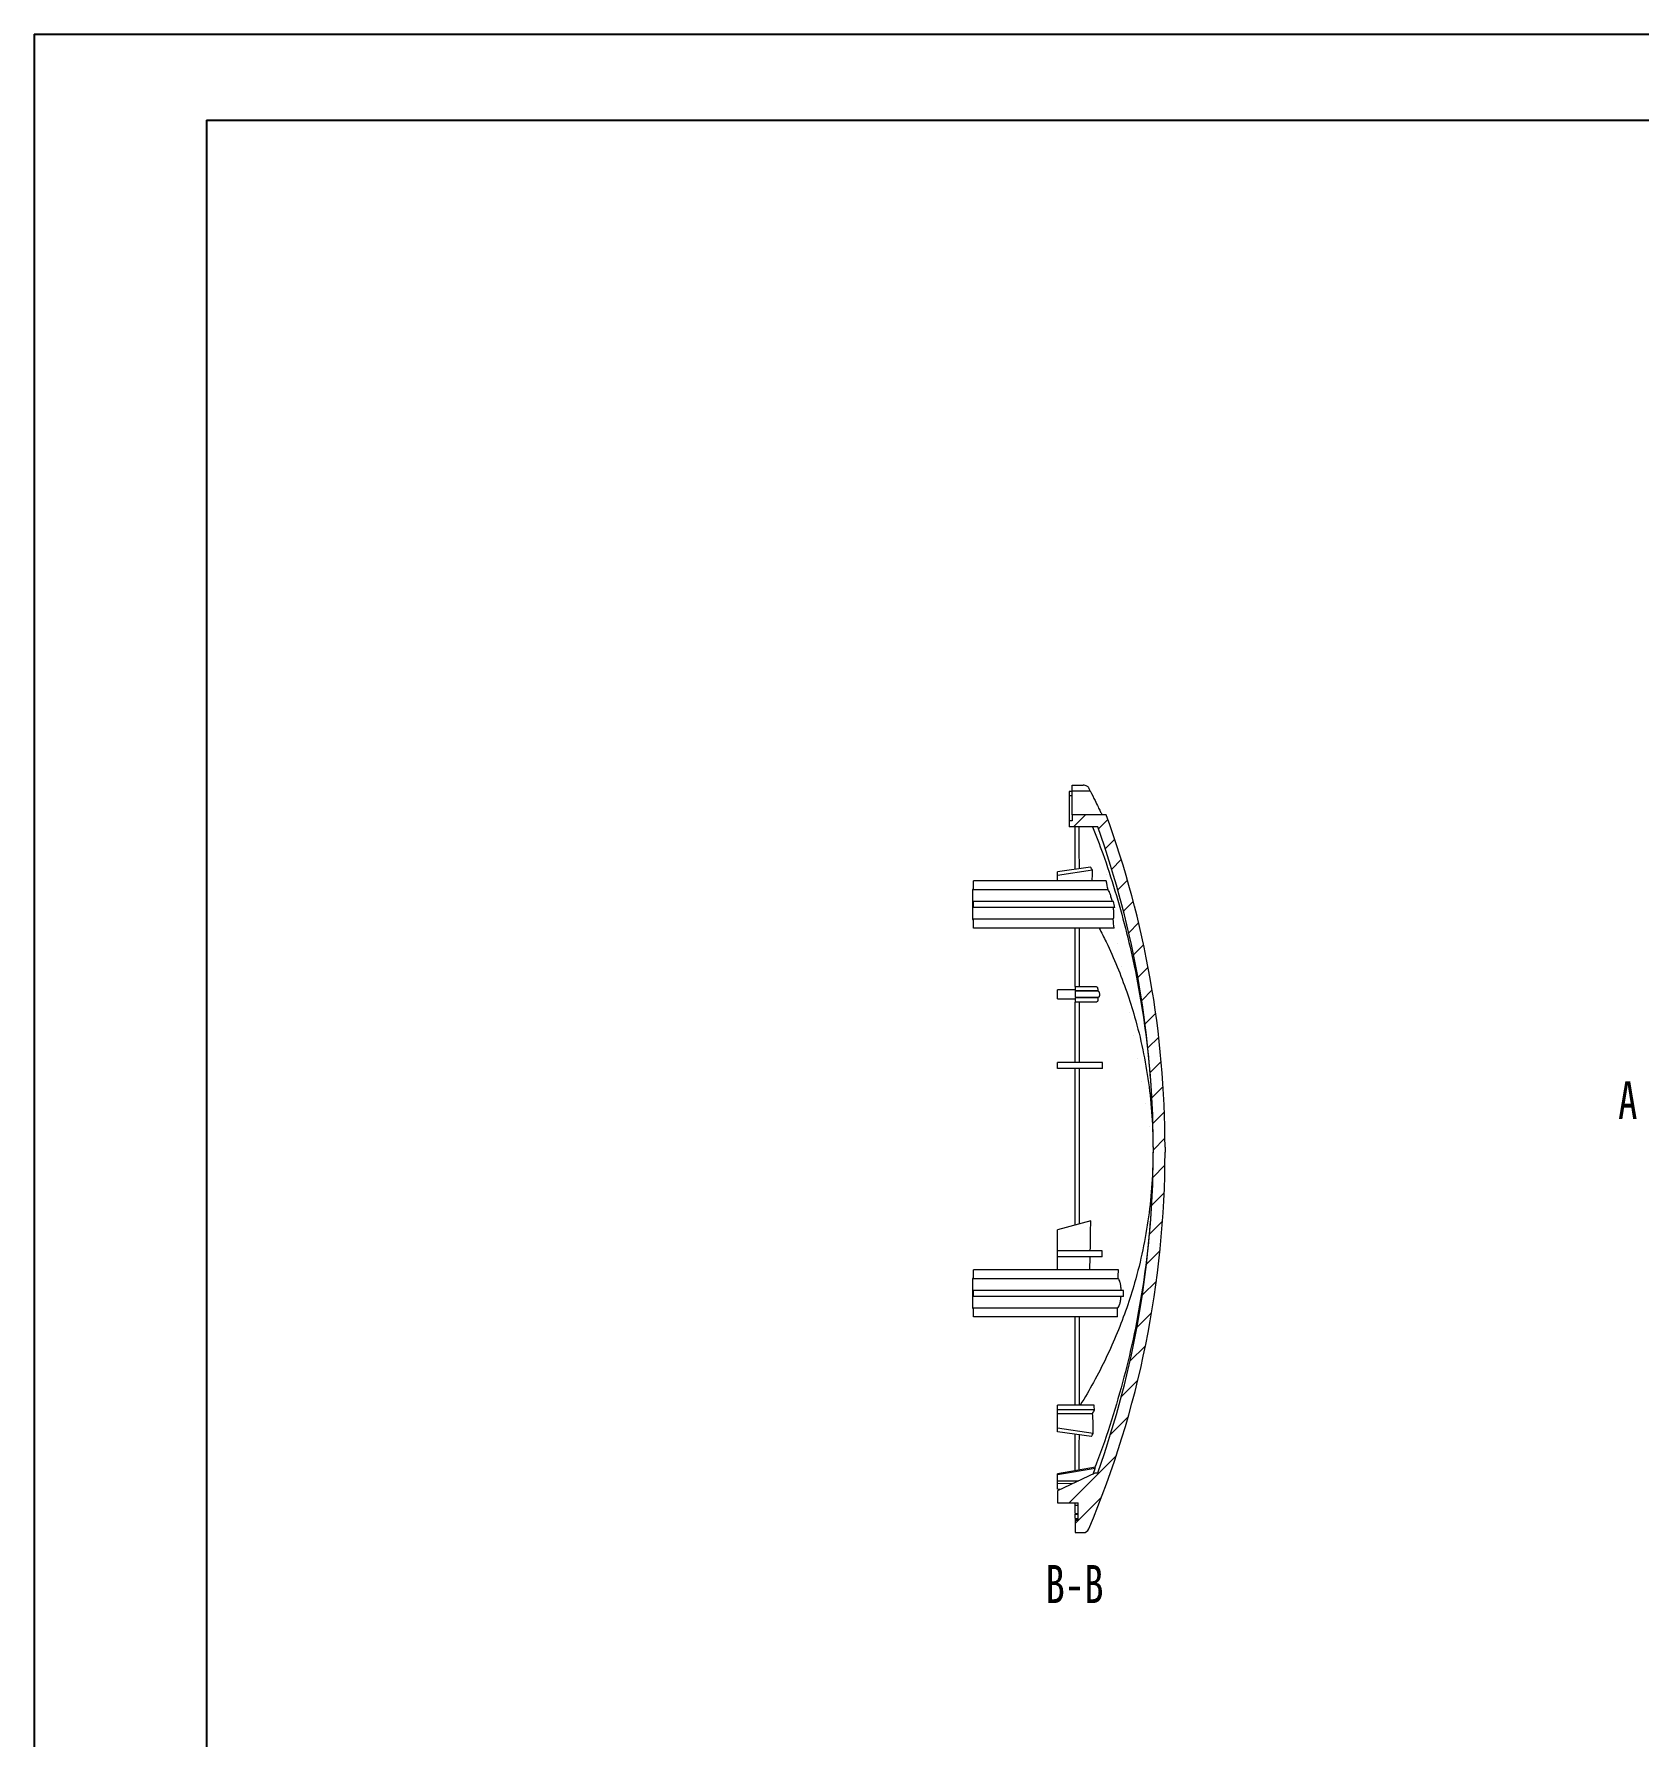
# Model space of a CAD drawing. Header units: inches. Extents: x 1813 to 4686, y 284 to 889.
# Drawn here: x 1812.5 to 2080.8, y 604.4 to 889.1 of the extents above; entities that cross this region are included whole.
import ezdxf

# ---------------------------------------------------------------- set-up
doc = ezdxf.new("R2010")
doc.units = ezdxf.units.IN
doc.header["$LTSCALE"] = 15
doc.styles.add('SLDTEXTSTYLE0', font='TXT', dxfattribs={"width": 0.75})

msp = doc.modelspace()

# ---------------------------------------------------------------- hatches: boundary and pattern name
at = {"linetype": 'Continuous', "lineweight": 0}
h = msp.add_hatch(dxfattribs=at)
h.set_pattern_fill('ANSI31', color=4, style=0)
h.set_pattern_definition([(45, (-45.4544, 0), (-2.245064, 2.245064), [])])
edge = h.paths.add_edge_path(flags=0)
edge.add_line((1986.076, 758.545), (1986.076, 757.545))
edge.add_line((1986.076, 757.545), (1985.576, 757.545))
edge.add_line((1985.576, 757.545), (1985.576, 756.545))
edge.add_line((1985.576, 756.545), (1990.336, 756.545))
edge.add_arc((1839.576, 702.961), 160, 0, 19.56668, ccw=False)
edge.add_line((1999.576, 702.961), (1999.576, 702.13))
edge.add_arc((1839.576, 702.13), 160, 340.43332, 360, ccw=False)
edge.add_line((1990.336, 648.545), (1989.836, 648.545))
edge.add_line((1989.836, 648.545), (1989.836, 648.475))
edge.add_line((1989.836, 648.475), (1983.576, 645.545))
edge.add_line((1983.576, 645.545), (1983.576, 643.545))
edge.add_line((1983.576, 643.545), (1987.076, 643.545))
edge.add_line((1987.076, 643.545), (1987.076, 640.545))
edge.add_line((1987.076, 640.545), (1986.576, 640.545))
edge.add_line((1986.576, 640.545), (1986.576, 638.545))
edge.add_line((1986.576, 638.545), (1987.914, 638.545))
edge.add_arc((1987.914, 639.545), 1, 270.00005, 337.12486)
edge.add_arc((1839.576, 702.13), 162, 337.12486, 360)
edge.add_line((2001.576, 702.13), (2001.576, 702.961))
edge.add_arc((1839.576, 702.961), 162, 0, 20.06676)
edge.add_line((1991.741, 758.545), (1986.076, 758.545))

# ---------------------------------------------------------------- linework, layer by layer
for p, q in [((1812.519, 889.082), (2667.879, 889.082)), ((1812.519, 889.082), (1812.519, 284.282)), ((1841.319, 874.682), (2653.479, 874.682)), ((1841.319, 874.682), (1841.319, 298.682))]:
    msp.add_line(p, q)
at = {"color": 7, "linetype": 'Continuous', "lineweight": 15}
for p, q in [((1986.076, 763.509), (1987.896, 763.509)), ((1986.076, 762.565), (1986.076, 763.509)), ((1986.076, 762.445), (1985.576, 762.445)), ((1985.576, 762.445), (1985.576, 761.699)), ((1986.076, 761.699), (1985.576, 761.699)), ((1985.576, 761.699), (1985.576, 757.545)), ((1986.076, 762.565), (1989.072, 762.565)), ((1986.076, 758.545), (1986.076, 762.565)), ((1985.576, 757.545), (1985.576, 756.545)), ((1986.076, 757.545), (1985.576, 757.545)), ((1991.741, 758.545), (1986.076, 758.545)), ((1986.076, 758.545), (1986.076, 757.545)), ((1990.336, 756.545), (1985.576, 756.545)), ((1989.143, 749.805), (1983.576, 749.001)), ((1989.467, 749.278), (1983.576, 748.427)), ((1983.576, 748.427), (1983.576, 749.001)), ((1969.576, 746.045), (1969.376, 746.045)), ((1969.376, 746.045), (1969.376, 741.045)), ((1969.576, 745.995), (1969.576, 747.495)), ((1991.745, 747.495), (1969.576, 747.495)), ((1992.059, 745.995), (1969.576, 745.995)), ((1983.576, 747.495), (1983.576, 748.427)), ((1969.576, 743.045), (1969.576, 744.045)), ((1992.986, 744.045), (1969.576, 744.045)), ((1969.376, 741.045), (1969.576, 741.045)), ((1993.181, 743.045), (1969.576, 743.045)), ((1992.89, 741.096), (1969.576, 741.096)), ((1969.576, 739.596), (1969.576, 741.096)), ((1993.083, 739.596), (1969.576, 739.596)), ((1986.576, 729.295), (1983.576, 729.295)), ((1983.576, 728.545), (1983.576, 729.295)), ((1990.136, 729.795), (1986.576, 729.795)), ((1986.576, 729.795), (1986.576, 729.129)), ((1990.323, 729.129), (1986.576, 729.129)), ((1990.424, 729.045), (1986.576, 729.045)), ((1986.576, 729.045), (1986.576, 728.045)), ((1983.576, 727.795), (1983.576, 728.545)), ((1983.576, 727.795), (1986.576, 727.795)), ((1986.576, 728.045), (1990.45, 728.045)), ((1990.353, 727.962), (1986.576, 727.962)), ((1986.576, 727.962), (1986.576, 727.295)), ((1986.576, 727.295), (1990.202, 727.295)), ((1983.576, 716.157), (1983.576, 717.157)), ((1991.104, 717.157), (1983.576, 717.157)), ((1991.119, 716.157), (1983.576, 716.157)), ((1999.576, 702.961), (1999.576, 702.13)), ((2001.576, 702.961), (2001.576, 702.13)), ((1989.16, 690.654), (1983.576, 689.157)), ((1983.576, 685.657), (1983.576, 689.157)), ((1983.576, 684.657), (1983.576, 685.657)), ((1991.065, 685.657), (1983.576, 685.657)), ((1991.046, 684.657), (1983.576, 684.657)), ((1983.576, 682.495), (1983.576, 684.657)), ((1989.018, 682.495), (1989.064, 684.657)), ((1969.576, 681.045), (1969.376, 681.045)), ((1969.376, 681.045), (1969.376, 676.045)), ((1969.576, 680.995), (1969.576, 682.495)), ((1993.779, 682.495), (1969.576, 682.495)), ((1993.754, 680.995), (1969.576, 680.995)), ((1969.576, 678.045), (1969.576, 679.045)), ((1994.634, 679.045), (1969.576, 679.045)), ((1994.616, 678.045), (1969.576, 678.045)), ((1969.376, 676.045), (1969.576, 676.045)), ((1993.657, 676.096), (1969.576, 676.096)), ((1969.576, 674.596), (1969.576, 676.096)), ((1993.624, 674.596), (1969.576, 674.596)), ((1989.711, 659.867), (1983.576, 659.867)), ((1983.576, 659.048), (1983.576, 659.867)), ((1989.79, 659.048), (1983.576, 659.048)), ((1983.576, 658.474), (1983.576, 659.048)), ((1983.576, 655.993), (1983.576, 658.474)), ((1983.576, 658.474), (1989.467, 658.474)), ((1989.581, 655.126), (1983.576, 655.993)), ((1983.576, 655.42), (1983.576, 655.993)), ((1989.264, 654.599), (1983.576, 655.42)), ((1989.938, 649.467), (1983.576, 648.362)), ((1989.896, 649.286), (1983.576, 648.188)), ((1989.543, 648.338), (1989.896, 649.286)), ((1989.836, 648.475), (1983.576, 645.545)), ((1983.576, 648.188), (1983.576, 648.362)), ((1983.576, 647.203), (1983.576, 648.188)), ((1983.576, 646.769), (1983.576, 647.203)), ((1983.576, 647.203), (1987.119, 647.203)), ((1983.576, 645.785), (1983.576, 646.769)), ((1986.031, 646.694), (1983.576, 646.769)), ((1989.836, 648.545), (1989.836, 648.475)), ((1989.836, 648.545), (1990.336, 648.545)), ((1984.055, 645.77), (1983.576, 645.785)), ((1983.576, 645.545), (1983.576, 643.545)), ((1983.576, 643.545), (1987.076, 643.545)), ((1987.076, 640.545), (1987.076, 643.545)), ((1987.076, 641.691), (1986.576, 641.691)), ((1986.576, 641.64), (1987.076, 641.64)), ((1987.076, 640.838), (1986.576, 640.838)), ((1986.576, 640.813), (1987.076, 640.813)), ((1987.076, 640.545), (1986.576, 640.545)), ((1986.576, 640.545), (1986.576, 638.545)), ((1986.576, 638.545), (1987.914, 638.545))]:
    msp.add_line(p, q, dxfattribs=at)
at = {"color": 8, "linetype": 'Continuous', "lineweight": 15}
msp.add_line((1986.576, 643.151), (1987.076, 643.151), dxfattribs=at)
at = {"color": 7, "linetype": 'Continuous', "lineweight": 15}
for centre, radius, start, end in [((1839.576, 702.961), 162, 0, 20.06676), ((1839.576, 702.961), 160, 0, 19.56668), ((1839.576, 702.13), 162, 337.12486, 0), ((1839.576, 702.13), 160, 340.43332, 0), ((1987.914, 639.545), 1, 270.00005, 337.12486)]:
    msp.add_arc(centre, radius, start, end, dxfattribs=at)
for points, knots in [([(1988.829, 763.035), (1988.798, 763.093), (1988.758, 763.149), (1988.655, 763.255), (1988.591, 763.307), (1988.436, 763.397), (1988.343, 763.437), (1988.134, 763.493), (1988.017, 763.509), (1987.896, 763.509)], [0, 0, 0, 0, 0.25, 0.25, 0.5, 0.5, 0.75, 0.75, 1, 1, 1, 1]), ([(1989.882, 760.932), (1990.251, 760.15), (1990.534, 759.558), (1990.844, 758.956), (1990.928, 758.803), (1991.056, 758.597), (1991.1, 758.545), (1991.124, 758.545)], [0, 0, 0, 0, 0.5, 0.5, 0.75, 0.75, 1, 1, 1, 1]), ([(1986.576, 749.434), (1986.576, 749.624), (1986.576, 750.442), (1986.576, 751.822), (1986.576, 753.543), (1986.576, 755.156), (1986.576, 756.119), (1986.576, 756.6)], [0, 0, 0, 0, 0.0700701, 0.3026117, 0.5347284, 0.7674658, 1, 1, 1, 1]), ([(1987.174, 756.545), (1987.174, 756.39), (1987.174, 755.778), (1987.177, 754.511), (1987.185, 752.811), (1987.194, 751.144), (1987.204, 750.013), (1987.208, 749.525)], [0, 0, 0, 0, 0.0826504, 0.3265098, 0.5711479, 0.8150096, 1, 1, 1, 1]), ([(1989.376, 747.495), (1989.404, 747.805), (1989.457, 748.399), (1989.464, 748.994), (1989.467, 749.278)], [0, 0, 0, 0, 0.5232047, 1, 1, 1, 1]), ([(1992.761, 744.045), (1992.708, 744.284), (1992.649, 744.518), (1992.529, 744.944), (1992.466, 745.142), (1992.374, 745.399), (1992.343, 745.478), (1992.283, 745.622), (1992.252, 745.689), (1992.165, 745.862), (1992.11, 745.945), (1992.059, 745.995)], [0, 0, 0, 0, 0.25, 0.25, 0.5, 0.5, 0.625, 0.625, 0.75, 0.75, 1, 1, 1, 1]), ([(1992.89, 741.096), (1992.911, 741.12), (1992.93, 741.152), (1992.964, 741.234), (1992.979, 741.284), (1993.005, 741.399), (1993.015, 741.464), (1993.03, 741.609), (1993.035, 741.69), (1993.043, 741.949), (1993.037, 742.145), (1993.005, 742.579), (1992.98, 742.806), (1992.945, 743.045)], [0, 0, 0, 0, 0.125, 0.125, 0.25, 0.25, 0.375, 0.375, 0.5, 0.5, 0.75, 0.75, 1, 1, 1, 1]), ([(1986.576, 729.858), (1986.576, 731.142), (1986.576, 734.395), (1986.576, 737.635), (1986.576, 739.596)], [0, 0, 0, 0, 0.3944546, 1, 1, 1, 1]), ([(1987.249, 739.596), (1987.249, 738.003), (1987.249, 734.743), (1987.249, 731.47), (1987.249, 729.795)], [0, 0, 0, 0, 0.4885437, 1, 1, 1, 1]), ([(1990.136, 729.793), (1990.138, 729.794), (1990.161, 729.804), (1990.206, 729.765), (1990.263, 729.673), (1990.306, 729.528), (1990.328, 729.362), (1990.331, 729.224), (1990.324, 729.151), (1990.323, 729.129)], [0, 0, 0, 0, 0.0157886, 0.2079019, 0.4009999, 0.5875161, 0.7631989, 0.9293927, 1, 1, 1, 1]), ([(1990.424, 729.044), (1990.424, 729.044), (1990.446, 729.055), (1990.49, 729.017), (1990.546, 728.928), (1990.588, 728.785), (1990.611, 728.619), (1990.614, 728.451), (1990.599, 728.298), (1990.567, 728.17), (1990.521, 728.083), (1990.48, 728.041), (1990.455, 728.049), (1990.45, 728.051)], [0, 0, 0, 0, 0.0053469, 0.1217028, 0.2385488, 0.351658, 0.4584482, 0.5595931, 0.6581715, 0.7578953, 0.861814, 0.971506, 1, 1, 1, 1]), ([(1986.576, 717.157), (1986.576, 718.519), (1986.576, 721.884), (1986.576, 725.24), (1986.576, 727.237)], [0, 0, 0, 0, 0.4047791, 1, 1, 1, 1]), ([(1987.249, 727.295), (1987.249, 726.23), (1987.249, 722.856), (1987.249, 719.473), (1987.249, 717.157)], [0, 0, 0, 0, 0.3156014, 1, 1, 1, 1]), ([(1990.353, 727.962), (1990.359, 727.91), (1990.371, 727.807), (1990.366, 727.645), (1990.345, 727.5), (1990.307, 727.385), (1990.258, 727.309), (1990.221, 727.301), (1990.202, 727.298)], [0, 0, 0, 0, 0.16375369, 0.32758847, 0.49030251, 0.65700278, 0.83211728, 1, 1, 1, 1]), ([(1990.353, 727.962), (1990.36, 727.979), (1990.367, 727.996), (1990.379, 728.034), (1990.385, 728.053), (1990.39, 728.074)], [0, 0, 0, 0, 0.5, 0.5, 1, 1, 1, 1]), ([(1986.576, 689.961), (1986.576, 692.078), (1986.576, 698.347), (1986.576, 707.087), (1986.576, 713.698), (1986.576, 716.157)], [0, 0, 0, 0, 0.24254815, 0.71820655, 1, 1, 1, 1]), ([(1987.249, 716.157), (1987.249, 715.214), (1987.249, 710.68), (1987.249, 702.558), (1987.249, 694.826), (1987.249, 690.695), (1987.249, 690.142)], [0, 0, 0, 0, 0.1088583, 0.5232363, 0.9361373, 1, 1, 1, 1]), ([(1994.246, 679.045), (1994.237, 679.287), (1994.219, 679.523), (1994.164, 679.953), (1994.128, 680.153), (1994.041, 680.494), (1993.99, 680.639), (1993.907, 680.809), (1993.878, 680.857), (1993.817, 680.938), (1993.786, 680.971), (1993.754, 680.995)], [0, 0, 0, 0, 0.25, 0.25, 0.5, 0.5, 0.75, 0.75, 0.875, 0.875, 1, 1, 1, 1]), ([(1993.657, 676.096), (1993.724, 676.144), (1993.789, 676.226), (1993.91, 676.452), (1993.967, 676.598), (1994.042, 676.854), (1994.065, 676.945), (1994.109, 677.14), (1994.129, 677.244), (1994.182, 677.569), (1994.209, 677.8), (1994.227, 678.045)], [0, 0, 0, 0, 0.25, 0.25, 0.5, 0.5, 0.625, 0.625, 0.75, 0.75, 1, 1, 1, 1]), ([(1986.576, 659.867), (1986.576, 663.702), (1986.576, 668.602), (1986.576, 673.525), (1986.576, 674.596)], [0, 0, 0, 0, 0.7824713, 1, 1, 1, 1]), ([(1987.249, 674.596), (1987.249, 673.168), (1987.249, 668.247), (1987.249, 663.346), (1987.249, 659.867)], [0, 0, 0, 0, 0.2901261, 1, 1, 1, 1]), ([(1986.576, 648.883), (1986.576, 649.117), (1986.576, 649.846), (1986.576, 651.234), (1986.576, 653.022), (1986.576, 654.288), (1986.576, 654.966), (1986.576, 654.987)], [0, 0, 0, 0, 0.1352019, 0.4206778, 0.7056585, 0.9910367, 1, 1, 1, 1]), ([(1987.202, 654.896), (1987.202, 654.865), (1987.195, 654.157), (1987.188, 652.885), (1987.179, 651.129), (1987.175, 649.837), (1987.174, 649.172), (1987.174, 648.987)], [0, 0, 0, 0, 0.0142787, 0.3183976, 0.6036995, 0.8898845, 1, 1, 1, 1]), ([(1986.576, 643.151), (1986.576, 643.212), (1986.576, 643.287), (1986.576, 643.504), (1986.576, 643.545)], [0, 0, 0, 0, 0.8105596, 1, 1, 1, 1]), ([(1986.576, 641.746), (1986.576, 641.936), (1986.576, 642.332), (1986.576, 642.87), (1986.576, 643.151)], [0, 0, 0, 0, 0.4779001, 1, 1, 1, 1]), ([(1986.576, 640.893), (1986.576, 640.979), (1986.576, 641.168), (1986.576, 641.474), (1986.576, 641.64)], [0, 0, 0, 0, 0.4554357, 1, 1, 1, 1]), ([(1986.576, 640.813), (1986.576, 640.789), (1986.576, 640.741), (1986.576, 640.683), (1986.576, 640.634), (1986.576, 640.596), (1986.576, 640.568), (1986.576, 640.55), (1986.576, 640.547), (1986.576, 640.546)], [0, 0, 0, 0, 0.1428804, 0.2857501, 0.428611, 0.5714647, 0.714313, 0.8571575, 1, 1, 1, 1])]:
    msp.add_open_spline(points, degree=3, knots=knots, dxfattribs=at)
for points in [[(1989.072, 762.565), (1988.992, 762.722), (1988.911, 762.878), (1988.829, 763.035)], [(1989.072, 762.565), (1989.382, 761.958), (1989.654, 761.413), (1989.882, 760.932)], [(1989.467, 749.278), (1989.36, 749.454), (1989.252, 749.63), (1989.143, 749.805)], [(1992.059, 745.995), (1991.959, 746.496), (1991.854, 746.996), (1991.745, 747.495)], [(1993.181, 743.045), (1993.118, 743.379), (1993.053, 743.712), (1992.986, 744.045)], [(1993.083, 739.596), (1993.023, 740.097), (1992.959, 740.597), (1992.89, 741.096)], [(1990.365, 729.017), (1990.359, 729.038), (1990.345, 729.077), (1990.33, 729.112), (1990.323, 729.129)], [(1991.119, 716.157), (1991.114, 716.491), (1991.109, 716.824), (1991.104, 717.157)], [(1989.083, 685.657), (1989.113, 687.323), (1989.139, 688.988), (1989.16, 690.654)], [(1991.046, 684.657), (1991.053, 684.991), (1991.059, 685.324), (1991.065, 685.657)], [(1993.754, 680.995), (1993.762, 681.495), (1993.771, 681.995), (1993.779, 682.495)], [(1994.616, 678.045), (1994.622, 678.379), (1994.628, 678.712), (1994.634, 679.045)], [(1993.624, 674.596), (1993.635, 675.096), (1993.646, 675.596), (1993.657, 676.096)], [(1989.467, 658.474), (1989.576, 658.665), (1989.683, 658.857), (1989.79, 659.048)], [(1989.581, 655.126), (1989.6, 656.242), (1989.563, 657.36), (1989.467, 658.474)], [(1989.79, 659.048), (1989.767, 659.321), (1989.741, 659.594), (1989.711, 659.867)], [(1989.264, 654.599), (1989.37, 654.774), (1989.476, 654.95), (1989.581, 655.126)], [(1989.896, 649.286), (1989.91, 649.346), (1989.924, 649.406), (1989.938, 649.467)]]:
    msp.add_open_spline(points, degree=3, dxfattribs=at)
at = {"color": 8, "linetype": 'Continuous', "lineweight": 15}
for points, knots in [([(1989.474, 756.545), (1990.052, 755.057), (1991.426, 751.52), (1993.252, 745.86), (1995.009, 739.597), (1996.566, 732.875), (1997.874, 725.689), (1998.852, 718.029), (1999.463, 710.322), (1999.538, 705.166), (1999.576, 702.582)], [0, 0, 0, 0, 0.0854756, 0.2030525, 0.3202144, 0.4371358, 0.5773796, 0.7177705, 0.8585614, 1, 1, 1, 1]), ([(1990.562, 739.596), (1990.962, 738.831), (1992.076, 736.7), (1993.615, 733.157), (1995.208, 728.982), (1996.668, 724.361), (1997.928, 719.287), (1998.881, 713.751), (1999.469, 708.179), (1999.54, 704.451), (1999.576, 702.582)], [0, 0, 0, 0, 0.0640088, 0.1783775, 0.2923848, 0.4061882, 0.5541099, 0.7022138, 0.8507632, 1, 1, 1, 1]), ([(1999.576, 702.509), (1999.54, 700.64), (1999.469, 696.912), (1998.881, 691.34), (1997.928, 685.804), (1996.669, 680.729), (1995.206, 676.109), (1993.624, 671.932), (1991.776, 667.781), (1989.732, 663.749), (1988.166, 661.131), (1987.41, 659.867)], [0, 0, 0, 0, 0.1288688, 0.2571441, 0.3850346, 0.5127678, 0.6110392, 0.7094867, 0.8082462, 0.9074408, 1, 1, 1, 1]), ([(1999.576, 702.509), (1999.538, 699.925), (1999.463, 694.769), (1998.852, 687.062), (1997.874, 679.402), (1996.506, 671.893), (1994.781, 664.529), (1992.655, 657.321), (1990.999, 652.288), (1989.935, 649.692), (1989.836, 649.449)], [0, 0, 0, 0, 0.1439354, 0.2872116, 0.4300807, 0.5728002, 0.7099851, 0.8475315, 0.9857135, 1, 1, 1, 1])]:
    msp.add_open_spline(points, degree=3, knots=knots, dxfattribs=at)

# ---------------------------------------------------------------- texts
at = {"color": 7, "linetype": 'Continuous', "char_height": 6.35, "attachment_point": 1, "style": 'SLDTEXTSTYLE0'}
for s, insert in [('A', (2077.309, 714.017)), ('B-B', (1981.588, 633.121))]:
    msp.add_mtext(s, dxfattribs=dict(at, insert=insert))

doc.saveas('drawing.dxf')
